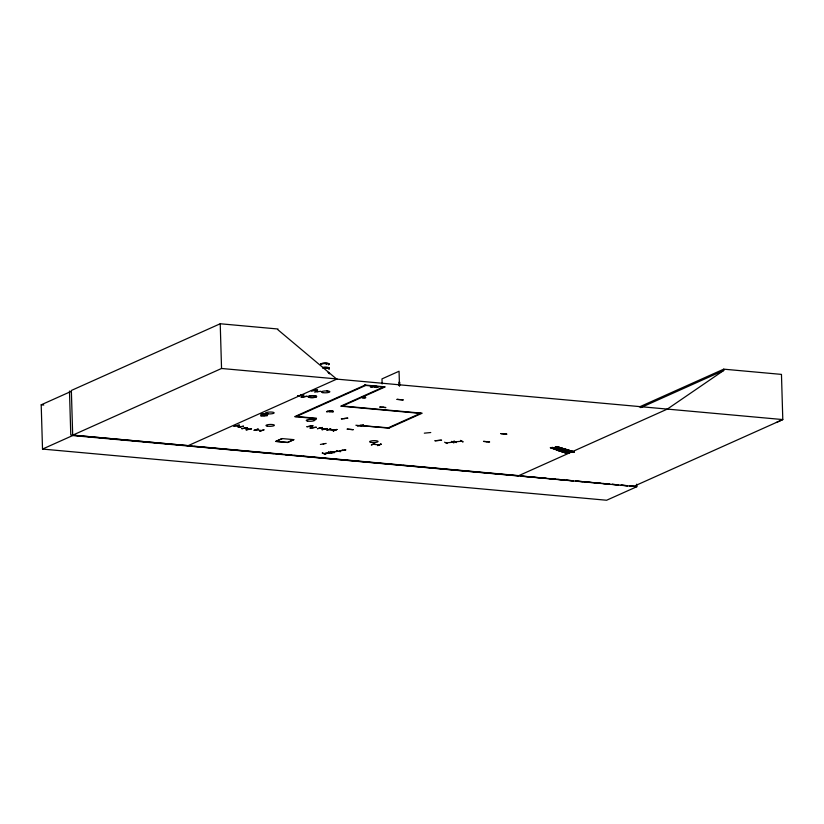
<?xml version="1.0" encoding="UTF-8"?>
<svg xmlns="http://www.w3.org/2000/svg" width="824" height="824" viewBox="0 0 824 824"><rect width="100%" height="100%" fill="white"/><g stroke="black" fill="none" stroke-linecap="round" stroke-linejoin="round"><path stroke-width="1.24" d="M267.491 415.584L260.683 415.801L267.491 415.523M263.999 414.307L263.938 415.687M264.339 414.184L264.277 415.656M267.604 413.957L260.796 414.245L267.604 413.998M430.756 432.528L424.319 433.167M332.896 410.929L326.51 411.732L332.772 410.918M315.777 419.56L309.762 419.045L315.942 419.529M379.874 407.046L385.879 407.561L379.864 407.066M483.482 441.427L489.641 441.963L483.616 441.355M312.996 425.843L306.775 426.739L312.863 425.833M326.17 443.415L320.402 444.445M233.758 426.09L239.527 425.122L233.954 426.07M247.344 427.625L241.978 428.665M247.519 427.656L241.793 428.696M317.487 428.707L322.421 427.481M325.665 454.271L322.205 453.046M322.462 452.963L325.665 454.312M330.702 451.459L334.225 452.747L330.445 451.542M258.005 429.036L253.916 430.406L258.293 429.119M327.025 430.231L330.846 428.779L327.025 430.2M447.123 443.518L444.579 442.189M454.003 441.149L456.331 442.57L454.065 441.201M374.508 443.559L371.315 445.012L374.786 443.539M325.913 363.806L326.582 363.518M326.644 363.796L326.129 363.611M550.865 447.525L550.339 447.71L556.808 449.873M571.887 452.242L555.324 446.896L571.835 452.242M563.41 448.678L556.839 446.639L573.607 451.954M557.281 449.688L556.519 450.089L566.768 453.231L556.756 449.904M556.942 450.017L550.463 447.597M557.137 449.811L567.149 453.149L566.551 453.282M569.24 452.675L551.905 447.453L558.96 449.513M558.703 449.554L568.89 452.891M559.043 449.533L552.204 447.401M569.456 452.798L559.795 449.554L569.291 452.675M561.484 449.286L562.009 448.998M562.462 449.09L555.428 446.773M556.87 446.649L574.441 451.954L564.224 448.822M571.516 452.448L561.443 449.265M240.804 426.76L236.993 425.637M323.204 443.982L323.781 444.054M667.316 409.095L723.75 370.45L723.719 369.162L781.461 374.395L782.8 419.571L776.404 422.485M557.415 449.78L550.844 447.535M571.712 452.417L562.081 449.173M574.05 452.036L563.863 448.884M326.108 363.672L326.489 363.508M326.294 363.724L326.963 363.786M329.899 411.073L329.899 411.403M329.909 410.774C330.208 413.061 329.291 410.579 330.177 410.949M382.799 407.355L383.387 407.231M486.541 441.674L487.128 441.551M503.876 434.052L503.608 434.001M313.182 427.635L310.092 426.368M315.087 390.555L314.521 390.463L317.765 391.699M304.097 396.715L300.884 395.469L301.203 394.809M344.504 418.571L344.72 418.51M329.631 410.805L330.167 411.537M630.133 485.933L633.934 486.273L782.8 419.571L336.686 379.112L277.987 329.827L277.966 329.003L220.224 323.76L71.358 390.463L72.697 435.546L42.518 449.07L41.2 404.811L71.379 391.287M69.474 391.05L70.782 434.938L188.171 445.65L337.109 378.958L221.543 368.483L72.687 435.175L518.801 475.644M341.898 406.273L385.179 386.878L365.145 385.066L294.652 416.645L315.86 418.571L316.478 418.293L296.444 416.481M295.816 416.759L365.691 385.447M383.387 387.053L340.734 406.17L420.364 413.391M362.251 397.796C366.433 395.644 367.452 399.156 362.251 397.734M282.148 438.677L276.102 441.376L287.463 442.406L293.498 439.707M388.259 427.78L420.982 413.112M381.193 444.167L377.66 445.588L380.853 444.146M639.321 406.974L723.719 369.162M640.732 407.653L723.75 370.45M667.667 408.941L518.451 475.798L512.044 475.221M636.725 484.182L636.808 486.716L606.619 500.24L42.518 449.07M399.187 385.776L399.578 382.017L399.692 385.673M333.102 411.784L327.077 411.3L333.246 411.773M397.055 399.31L403.029 399.97M500.941 433.609L506.935 434.166L500.807 433.661M355.865 425.236L361.839 425.843M333.246 430.859L336.779 429.459M324.182 453.622L330.125 452.747L329.6 452.839M332.422 452.118L337.912 451.315M309.876 426.43L312.873 427.646M360.407 425.421L360.191 425.452M264.041 429.881L259.663 431.209L263.793 429.819M452.5 442.231L446.175 442.9M455.167 441.849L461.656 441.231M333.081 452.016L332.69 452.149M317.425 428.645L322.421 427.512M327.149 428.573L321.916 429.737L327.118 428.521M243.533 426.224L237.961 427.213L243.482 426.255M248.261 429.294L244.677 428.284M251.547 428.799L245.964 429.891L251.516 428.851M373.396 444.301L379.143 444.888M345.709 449.925L339.715 450.821L345.709 449.904M337.51 451.171L333.02 451.902M329.27 452.675L324.78 453.406M328.673 452.036L332.165 453.262L328.436 452.046M324.44 453.663L324.769 453.519M340.405 451.758L336.676 450.532M329.178 429.551L334.987 430.159M334.832 430.231L329.157 429.613M310.061 427.996L316.272 427.244M316.282 427.275L310.082 428.047M311.41 390.751L317.683 390.02L311.565 390.864M314.613 392.121L320.721 391.276M297.783 395.767L304.046 395.026L297.928 395.87M341.527 418.932L347.707 418.108M256.254 429.84L256.933 429.829M330.177 410.908L329.641 411.712M341.301 418.86L347.707 418.149M451.676 441.437L453.952 442.838L451.418 441.458M463.109 441.839L460.523 440.407L462.758 441.88M435.01 440.727L441.602 440.16L435.082 440.819M240.567 426.781L236.715 425.689M244.882 428.223L248.786 429.325M267.594 413.71L265.318 413.772L267.604 413.978M261.311 430.447L256.243 429.819M364.517 385.344L384.561 387.156M375.929 386.507L378.432 386.734L376.733 387.486L374.271 387.259L376.094 386.971L375.919 386.137M342.526 405.995L422.156 413.215L388.804 428.161L359.841 425.534L389.433 427.883M41.2 404.811L43.765 405.048M187.821 445.805L191.662 446.155M194.227 446.392L200.634 446.969M203.198 447.205L273.681 453.602M276.246 453.828L282.653 454.415M285.217 454.642L291.624 455.229M294.189 455.456L300.595 456.043M303.16 456.269L309.567 456.857M312.131 457.083L400.557 465.107M403.121 465.333L409.528 465.921M412.082 466.147L509.479 474.984M546.374 478.332L520.995 476.025L573.566 480.835M548.908 478.559L555.252 479.135M557.796 479.372L564.141 479.939M566.675 480.176L573.02 480.752M575.564 480.979L609.822 484.09M612.366 484.316L618.711 484.893M621.245 485.12L627.589 485.697M72.697 435.546L636.808 486.716M576.13 481.062L582.547 481.649M585.112 481.886L591.519 482.473M594.083 482.699L600.49 483.286M603.055 483.523L609.461 484.11M612.026 484.337L618.433 484.924M620.997 485.161L627.404 485.748M629.969 485.975L633.811 486.325M399.084 382.13L399.393 385.797M397.044 399.413L403.214 399.887M336.707 429.5L333.164 430.901L336.995 429.479M324.604 429.139L319.99 428.181M342.145 450.234L342.722 450.295M556.89 450.028L566.572 453.262M380.915 444.095L377.742 445.547M307.208 396.344L300.935 397.158L307.064 396.231M399.486 385.653L399.053 371.243L381.986 378.886L382.14 383.943M365.125 384.509L365.145 385.066M301.409 394.902L301.429 395.582L301.162 394.954M220.224 323.76L221.543 368.483M267.944 413.586A4.233 0.948 -1.7 0 1 266.337 413.298M267.934 413.689A4.254 0.948 -1.7 0 1 265.864 413.185M320.732 364.466A4.254 0.948 -1.7 0 1 325.212 363.116A4.254 0.948 -1.7 0 1 328.56 364.414M320.752 364.867A4.244 0.948 -1.7 0 1 325.223 363.528A4.244 0.948 -1.7 0 1 328.549 364.816M320.732 364.61A4.254 0.948 -1.7 0 1 325.212 363.26A4.254 0.948 -1.7 0 1 328.56 364.558M322.678 367.422A4.244 0.948 -1.7 0 1 327.808 367.38A4.244 0.948 -1.7 0 1 328.663 368.493M322.658 367.937A4.305 0.958 -1.7 0 1 327.437 367.844A4.305 0.958 -1.7 0 1 329.137 368.792M322.648 367.689A4.305 0.958 -1.7 0 1 327.87 367.659A4.305 0.958 -1.7 0 1 328.735 368.792M323.708 368.101A4.254 0.948 -1.7 0 1 329.085 369.07M328.014 372.541A4.305 0.958 -1.7 0 1 329.27 373.427M328.673 372.438A4.254 0.948 -1.7 0 1 329.209 373.138A4.305 0.958 -1.7 0 1 329.281 373.674M329.157 373.468A4.254 0.948 -1.7 0 1 329.332 373.705M326.582 390.751A4.254 0.948 -1.7 0 1 327.622 390.813M347.182 429.129L353.28 429.685L347.275 429.129M363.168 397.508L365.506 397.467L363.168 397.508M281.993 438.564L275.587 441.427L287.617 442.519L294.014 439.656L281.993 438.564M374.044 386.332L370.367 386.909L372.839 387.136L374.044 386.332M363.538 425.081L357.214 425.843L363.538 425.102M267.285 426.163A4.244 0.948 -1.7 0 0 274.31 425.493A4.244 0.948 -1.7 0 0 268.943 424.525A4.244 0.948 -1.7 0 0 267.285 426.163M307.609 421.105A4.244 0.948 -1.7 0 0 314.634 420.425A4.244 0.948 -1.7 0 0 309.268 419.457A4.244 0.948 -1.7 0 0 307.609 421.105M370.944 442.385A4.244 0.948 -1.7 0 0 377.969 441.705A4.244 0.948 -1.7 0 0 372.603 440.737A4.244 0.948 -1.7 0 0 370.944 442.385M267.048 413.751A4.244 0.948 -1.7 0 0 274.062 413.071A4.244 0.948 -1.7 0 0 268.696 412.103A4.244 0.948 -1.7 0 0 267.048 413.751M322.73 392.636A4.244 0.948 -1.7 0 0 329.755 391.966A4.244 0.948 -1.7 0 0 324.388 390.998A4.244 0.948 -1.7 0 0 322.73 392.636M309.494 397.426A4.244 0.948 -1.7 0 0 316.509 396.746A4.244 0.948 -1.7 0 0 311.142 395.778A4.244 0.948 -1.7 0 0 309.494 397.426A4.244 0.948 -1.7 0 0 316.509 396.766A4.244 0.948 -1.7 0 0 311.142 395.798A4.244 0.948 -1.7 0 0 309.494 397.436"/></g></svg>
